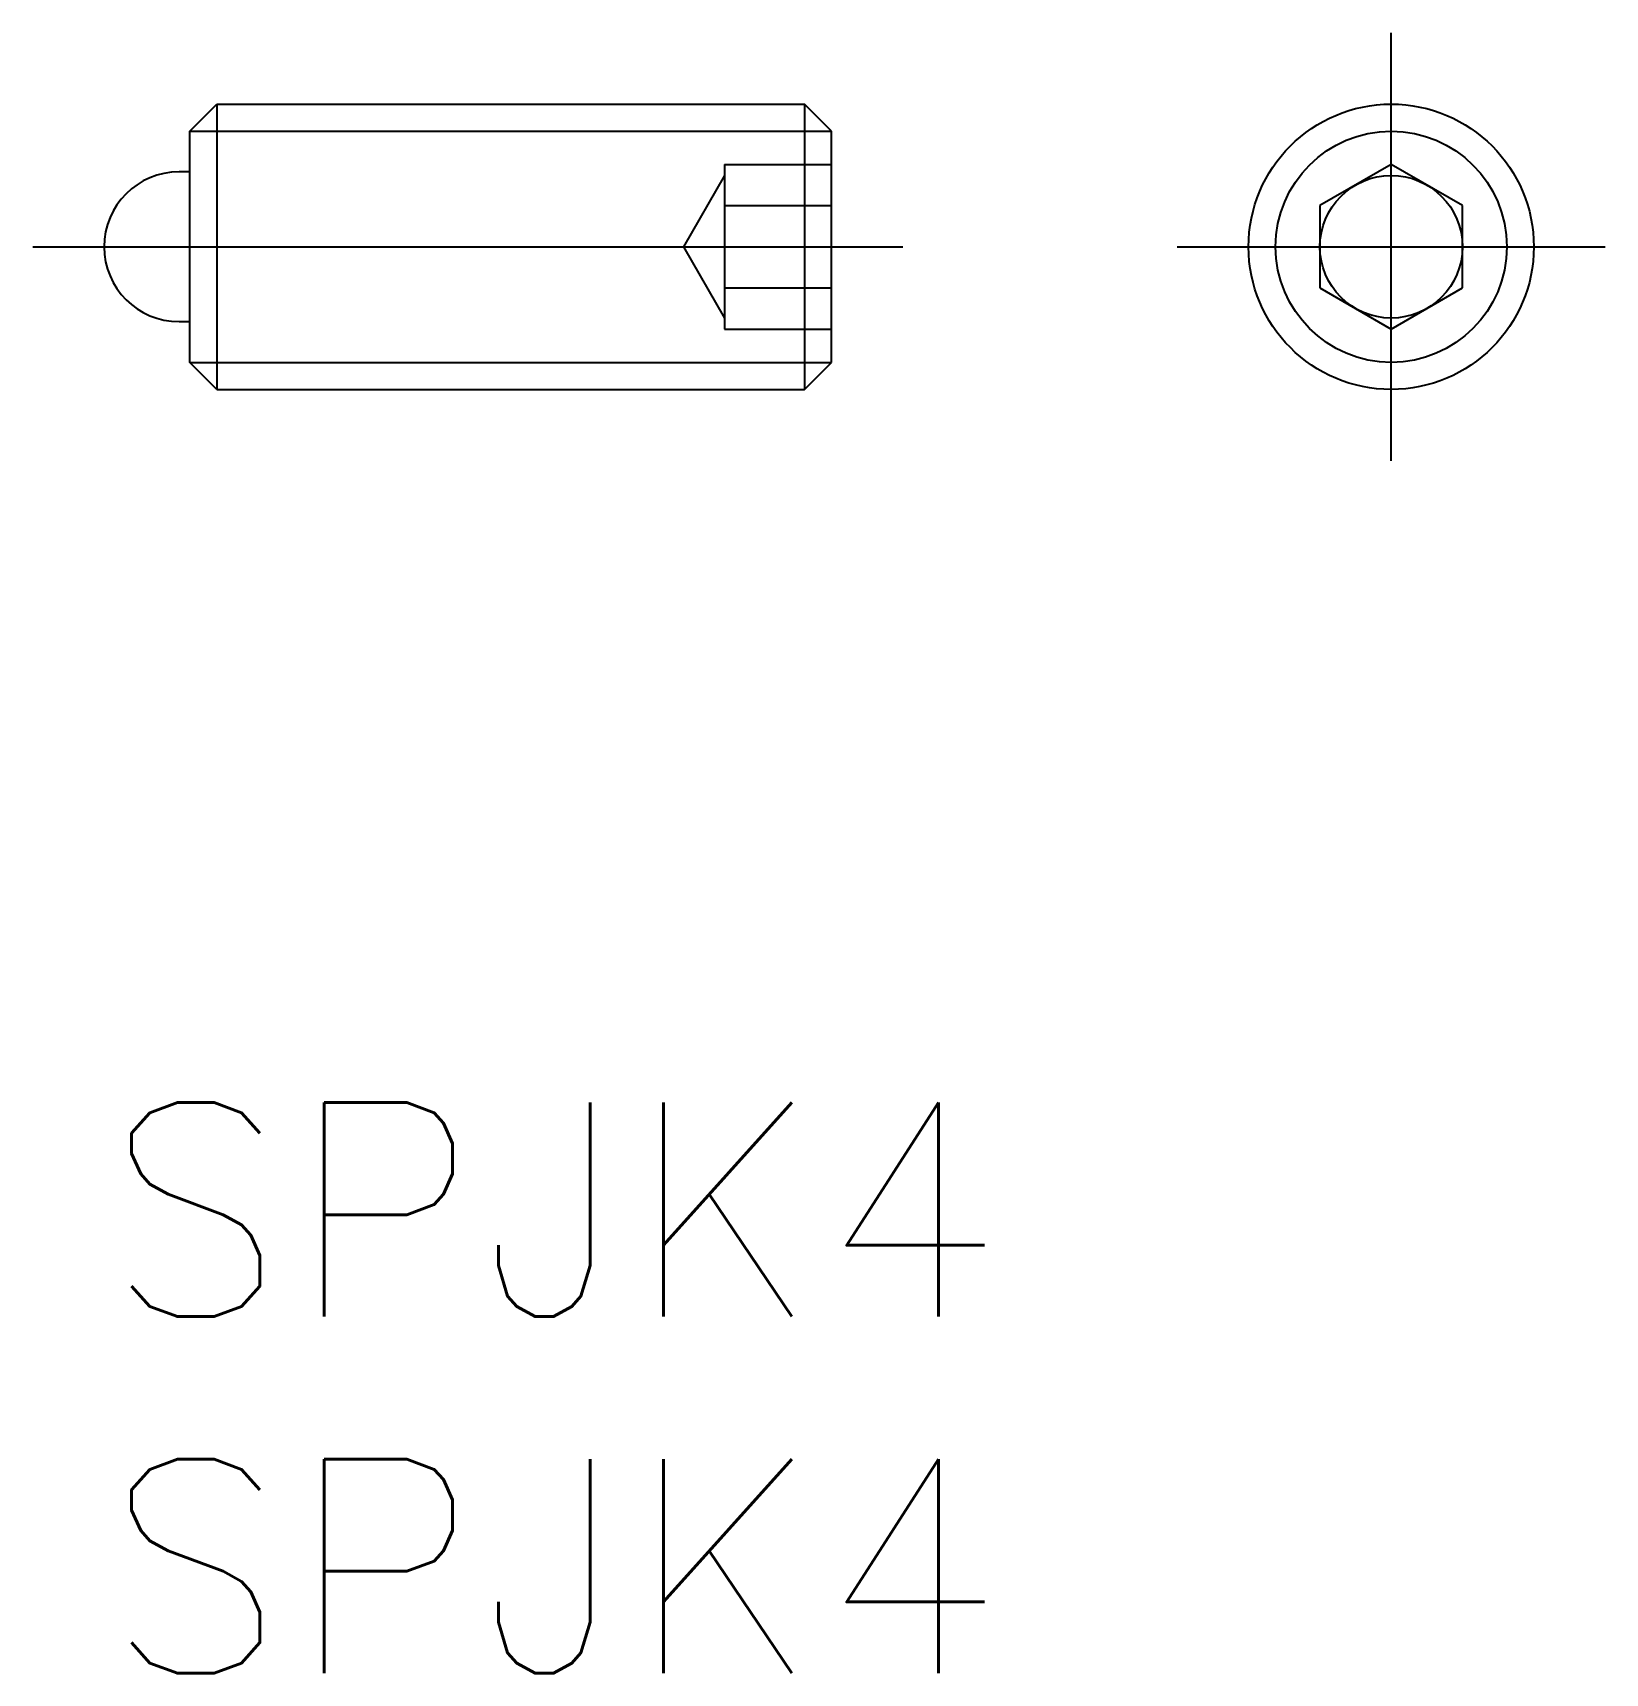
# Model space of a CAD drawing. Extents: x -1 to 21, y -8 to 15.
import ezdxf

# ---------------------------------------------------------------- set-up
doc = ezdxf.new("R2010")
doc.units = 0
doc.header["$LTSCALE"] = 0.5
doc.linetypes.add('CENTER', pattern=[50.8, 31.75, -6.35, 6.35, -6.35])
doc.linetypes.add('DASHED', pattern=[19.05, 12.7, -6.35])
for name, color, linetype in [('MSM_CENTER', 1, 'CENTER'), ('MSM_CONTINUOUS', 7, 'CONTINUOUS'), ('MSM_DASHED', 4, 'DASHED'), ('MSM_NARROW', 5, 'CONTINUOUS'), ('MSM_PART_NUMBER', 7, 'CONTINUOUS')]:
    doc.layers.add(name, color=color, linetype=linetype)
doc.styles.get("Standard").update_dxf_attribs({"font": 'txt.shx', "height": 3, "bigfont": 'bigfont.shx'})

# ---------------------------------------------------------------- blocks, each defined once
blk = doc.blocks.new('*U9')
at = {"layer": 'MSM_PART_NUMBER'}
blk.add_text('SPJK4', height=3, dxfattribs=at).set_placement((0, -3))
blk = doc.blocks.new('*U10')
at = {"layer": 'MSM_PART_NUMBER'}
blk.add_text('SPJK4', height=3, dxfattribs=at).set_placement((0, -8))

msp = doc.modelspace()

# ---------------------------------------------------------------- linework, layer by layer
at = {"layer": 'MSM_CENTER'}
for p, q in [((18.048, 9), (18.048, 15)), ((-1, 12), (11.2, 12)), ((15.048, 12), (21.048, 12))]:
    msp.add_line(p, q, dxfattribs=at)
at = {"layer": 'MSM_CONTINUOUS'}
for p, q in [((1.2, 13.621), (1.579, 14)), ((1.579, 14), (1.579, 10)), ((1.579, 14), (9.821, 14)), ((9.821, 14), (9.821, 10)), ((10.2, 13.621), (9.821, 14)), ((1.2, 10.379), (1.2, 13.621)), ((10.2, 10.379), (10.2, 13.621)), ((18.048, 13.155), (17.048, 12.577)), ((19.048, 12.577), (18.048, 13.155)), ((1.2, 13.05), (1.05, 13.05)), ((17.048, 12.577), (17.048, 11.423)), ((19.048, 11.423), (19.048, 12.577)), ((17.048, 11.423), (18.048, 10.845)), ((18.048, 10.845), (19.048, 11.423)), ((1.05, 10.95), (1.2, 10.95)), ((1.579, 10), (1.2, 10.379)), ((9.821, 10), (10.2, 10.379)), ((1.579, 10), (9.821, 10))]:
    msp.add_line(p, q, dxfattribs=at)
for radius in [2, 1]:
    msp.add_circle((18.048, 12), radius, dxfattribs=at)
msp.add_arc((1.05, 12), 1.05, 90, 270, dxfattribs=at)
at = {"layer": 'MSM_DASHED'}
for p, q in [((8.7, 13.155), (10.2, 13.155)), ((8.7, 13.155), (8.7, 10.845)), ((8.7, 13), (8.123, 12)), ((8.7, 12.577), (10.2, 12.577)), ((8.123, 12), (8.7, 11)), ((8.7, 11.423), (10.2, 11.423)), ((8.7, 10.845), (10.2, 10.845))]:
    msp.add_line(p, q, dxfattribs=at)
at = {"layer": 'MSM_NARROW'}
for p, q in [((1.2, 13.621), (10.2, 13.621)), ((1.2, 10.379), (10.2, 10.379))]:
    msp.add_line(p, q, dxfattribs=at)
msp.add_circle((18.048, 12), 1.621, dxfattribs=at)

# ---------------------------------------------------------------- block references
at = {"layer": 'MSM_CONTINUOUS'}
for name in ['*U9', '*U10']:
    msp.add_blockref(name, (0, 0), dxfattribs=at)

doc.saveas('drawing.dxf')
